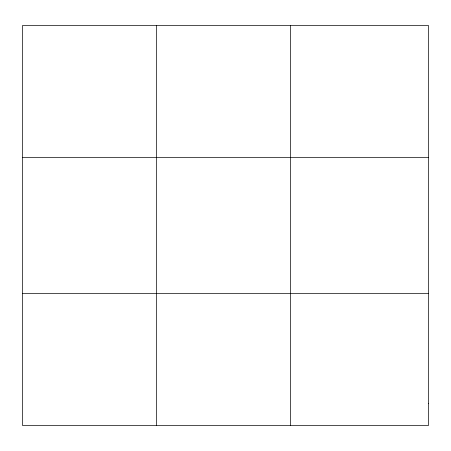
<?xml version="1.0" encoding="UTF-8"?>
<svg xmlns="http://www.w3.org/2000/svg" width="451" height="451" viewBox="0 0 451 451"><rect width="100%" height="100%" fill="white"/><g stroke="black" fill="none" stroke-linecap="round" stroke-linejoin="round"><path stroke-width="0.68" d="M156.497 25.476L156.497 425.524M290.444 25.476L290.444 425.524M22.55 157.489L428.45 157.489M22.55 293.511L428.45 293.511M428.45 403.521L428.45 425.524L22.55 425.524L22.55 25.476L428.45 25.476L428.45 403.521"/></g></svg>
